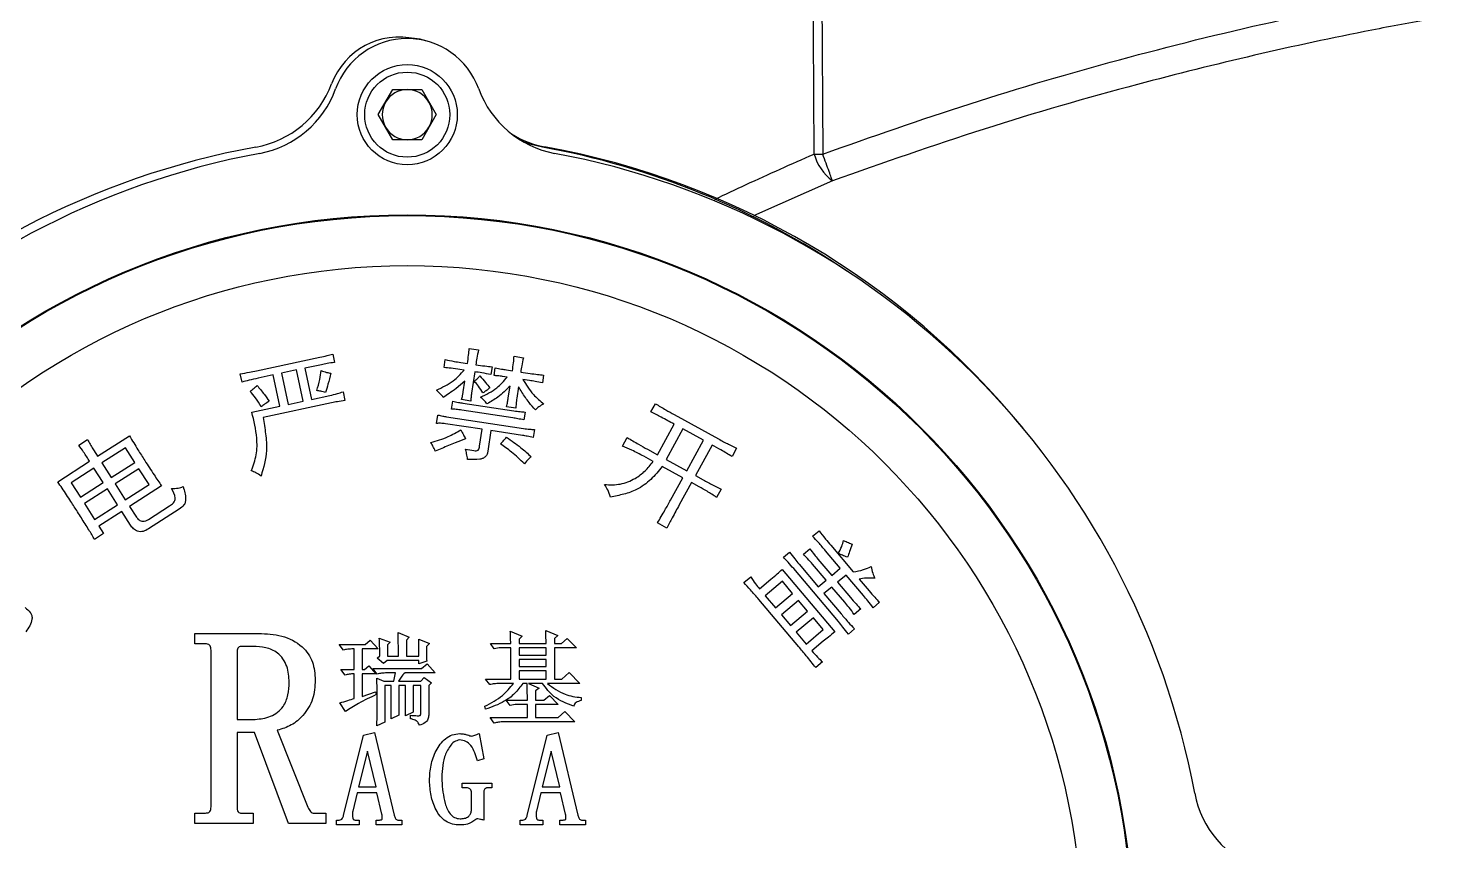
# Model space of a CAD drawing. Header units: millimetres. Extents: x 1964 to 5009, y 569 to 2723.
# Drawn here: x 4163.7 to 4303.8, y 2272.5 to 2353.7 of the extents above; entities that cross this region are included whole.
import ezdxf

# ---------------------------------------------------------------- set-up
doc = ezdxf.new("R2010")
doc.units = ezdxf.units.MM

msp = doc.modelspace()

# ---------------------------------------------------------------- linework, layer by layer
at = {"color": 7, "linetype": 'Continuous', "lineweight": 25}
for p, q in [((4242.678, 2419.777), (4243.055, 2341.123)), ((4201.123, 2352.802), (4200.753, 2352.802)), ((4198.683, 2345.057), (4200.127, 2347.557)), ((4200.127, 2347.557), (4203.013, 2347.557)), ((4203.013, 2347.557), (4204.457, 2345.057)), ((4200.127, 2342.557), (4198.683, 2345.057)), ((4204.457, 2345.057), (4203.013, 2342.557)), ((4203.013, 2342.557), (4200.127, 2342.557)), ((4215.435, 2341.811), (4215.065, 2341.811)), ((4242.197, 2341.123), (4243.055, 2341.123)), ((4244.038, 2338.461), (4236.15, 2334.965)), ((4207.761, 2321.691), (4208.688, 2321.55)), ((4186.513, 2319.47), (4192.85, 2320.818)), ((4193.007, 2320.083), (4191.354, 2319.731)), ((4194.127, 2321.135), (4194.302, 2320.308)), ((4205.245, 2319.795), (4205.365, 2320.584)), ((4206.933, 2320.298), (4207.583, 2320.201)), ((4212.244, 2320.918), (4213.171, 2320.778)), ((4185.072, 2318.347), (4184.897, 2319.173)), ((4188.185, 2319.057), (4186.671, 2318.735)), ((4188.849, 2315.935), (4188.185, 2319.057)), ((4190.528, 2319.555), (4189.012, 2319.232)), ((4189.012, 2319.232), (4189.675, 2316.11)), ((4191.192, 2316.432), (4190.528, 2319.555)), ((4191.354, 2319.731), (4192.018, 2316.609)), ((4207.245, 2319.54), (4206.827, 2319.603)), ((4208.31, 2319.379), (4207.988, 2317.246)), ((4210.045, 2319.875), (4209.925, 2319.086)), ((4210.244, 2318.991), (4210.364, 2319.78)), ((4211.549, 2318.842), (4211.085, 2318.911)), ((4211.469, 2319.565), (4212.071, 2319.473)), ((4212.906, 2319.346), (4213.833, 2319.208)), ((4213.774, 2318.504), (4213.124, 2318.603)), ((4215.184, 2319.05), (4215.065, 2318.262)), ((4195.165, 2317.373), (4195.35, 2316.5)), ((4207.316, 2318.44), (4206.448, 2317.716)), ((4207.155, 2317.373), (4207.316, 2318.44)), ((4211.663, 2316.785), (4211.84, 2317.945)), ((4212.682, 2317.863), (4212.512, 2316.751)), ((4186.049, 2315.341), (4188.849, 2315.935)), ((4194.011, 2316.264), (4187.168, 2314.81)), ((4189.675, 2316.11), (4191.192, 2316.432)), ((4192.018, 2316.609), (4193.855, 2316.999)), ((4205.992, 2315.652), (4206.112, 2316.441)), ((4207.917, 2316.453), (4206.99, 2316.593)), ((4207.125, 2316.24), (4212.223, 2315.468)), ((4212.405, 2315.725), (4211.478, 2315.865)), ((4225.901, 2315.362), (4226.354, 2316.185)), ((4204.497, 2314.219), (4204.623, 2315.054)), ((4205.497, 2314.874), (4213.192, 2313.71)), ((4212.117, 2314.774), (4207.02, 2315.545)), ((4213.342, 2315.347), (4213.223, 2314.559)), ((4228.225, 2315.102), (4232.669, 2312.659)), ((4170.643, 2310.932), (4173.837, 2312.973)), ((4209.054, 2313.625), (4205.391, 2314.179)), ((4208.801, 2311.956), (4209.054, 2313.625)), ((4209.934, 2313.493), (4209.626, 2311.454)), ((4213.086, 2313.015), (4209.934, 2313.493)), ((4214.264, 2313.595), (4214.145, 2312.807)), ((4226.555, 2311.091), (4228.228, 2314.137)), ((4229.093, 2313.662), (4227.419, 2310.616)), ((4231.15, 2312.531), (4229.093, 2313.662)), ((4168.76, 2312.058), (4169.626, 2312.611)), ((4173.438, 2311.774), (4171.073, 2310.261)), ((4174.37, 2310.315), (4173.438, 2311.774)), ((4223.058, 2311.942), (4223.533, 2312.806)), ((4225.567, 2311.633), (4226.555, 2311.091)), ((4229.476, 2309.485), (4231.15, 2312.531)), ((4232.014, 2312.056), (4230.341, 2309.01)), ((4234.461, 2311.729), (4234.009, 2310.905)), ((4166.663, 2308.387), (4169.855, 2310.428)), ((4171.073, 2310.261), (4172.005, 2308.802)), ((4172.005, 2308.802), (4174.37, 2310.315)), ((4226.128, 2310.413), (4225.182, 2310.933)), ((4227.419, 2310.616), (4229.476, 2309.485)), ((4170.285, 2309.757), (4167.999, 2308.295)), ((4171.217, 2308.298), (4170.285, 2309.757)), ((4174.774, 2309.684), (4172.409, 2308.172)), ((4175.783, 2308.108), (4174.774, 2309.684)), ((4229.091, 2308.785), (4227.035, 2309.916)), ((4227.87, 2306.563), (4229.091, 2308.785)), ((4230.341, 2309.01), (4231.122, 2308.58)), ((4167.999, 2308.295), (4168.931, 2306.836)), ((4168.931, 2306.836), (4171.217, 2308.298)), ((4171.621, 2307.667), (4169.335, 2306.205)), ((4172.629, 2306.091), (4171.621, 2307.667)), ((4172.409, 2308.172), (4173.417, 2306.595)), ((4173.417, 2306.595), (4175.783, 2308.108)), ((4177.04, 2307.966), (4173.847, 2305.924)), ((4229.956, 2308.31), (4228.734, 2306.088)), ((4230.737, 2307.88), (4229.956, 2308.31)), ((4232.915, 2307.648), (4232.463, 2306.825)), ((4169.335, 2306.205), (4170.343, 2304.628)), ((4170.343, 2304.628), (4172.629, 2306.091)), ((4175.731, 2304.632), (4177.818, 2305.966)), ((4173.059, 2305.42), (4170.773, 2303.958)), ((4173.941, 2304.041), (4173.059, 2305.42)), ((4173.847, 2305.924), (4174.526, 2304.86)), ((4178.799, 2305.649), (4175.724, 2303.682)), ((4171.251, 2303.209), (4170.345, 2302.63)), ((4170.773, 2303.958), (4171.251, 2303.209)), ((4227.509, 2303.761), (4226.563, 2304.281)), ((4242.051, 2302.946), (4242.69, 2303.487)), ((4243.857, 2302.037), (4246.107, 2299.373)), ((4239.137, 2300.85), (4239.74, 2301.359)), ((4241.14, 2301.142), (4241.779, 2301.683)), ((4242.585, 2300.659), (4243.966, 2299.025)), ((4244.818, 2299.746), (4243.349, 2301.486)), ((4239.001, 2299.638), (4244.285, 2293.387)), ((4244.635, 2294.414), (4240.161, 2299.708)), ((4240.694, 2300.158), (4242.616, 2297.885)), ((4243.397, 2298.545), (4242.048, 2300.143)), ((4243.966, 2299.025), (4244.818, 2299.746)), ((4245.39, 2299.07), (4244.538, 2298.349)), ((4247.131, 2297.01), (4245.39, 2299.07)), ((4235.195, 2298.309), (4235.869, 2298.88)), ((4236.758, 2297.682), (4237.894, 2298.644)), ((4239.034, 2298.448), (4237.329, 2297.006)), ((4240.055, 2297.24), (4239.034, 2298.448)), ((4242.616, 2297.885), (4243.397, 2298.545)), ((4243.969, 2297.869), (4243.188, 2297.209)), ((4245.258, 2296.343), (4243.969, 2297.869)), ((4244.538, 2298.349), (4245.827, 2296.823)), ((4246.707, 2298.663), (4247.7, 2297.49)), ((4240.663, 2291.909), (4236.669, 2296.634)), ((4237.329, 2297.006), (4238.35, 2295.799)), ((4238.35, 2295.799), (4240.055, 2297.24)), ((4240.654, 2296.53), (4238.949, 2295.088)), ((4241.556, 2295.464), (4240.654, 2296.53)), ((4243.188, 2297.209), (4244.898, 2295.185)), ((4248.724, 2296.348), (4248.084, 2295.807)), ((4238.949, 2295.088), (4239.85, 2294.023)), ((4239.85, 2294.023), (4241.556, 2295.464)), ((4242.124, 2294.79), (4240.419, 2293.349)), ((4243.117, 2293.617), (4242.124, 2294.79)), ((4246.852, 2295.679), (4246.213, 2295.139)), ((4211.861, 2293.474), (4213.062, 2292.963)), ((4215.395, 2293.515), (4216.595, 2293.046)), ((4240.419, 2293.349), (4241.412, 2292.176)), ((4241.412, 2292.176), (4243.117, 2293.617)), ((4246.223, 2293.687), (4245.62, 2293.177)), ((4180.359, 2293.241), (4186.731, 2293.241)), ((4180.359, 2292.199), (4180.359, 2293.241)), ((4181.266, 2292.199), (4180.359, 2292.199)), ((4186.158, 2291.939), (4185.003, 2291.939)), ((4194.772, 2292.123), (4197.368, 2292.123)), ((4195.2, 2291.574), (4194.772, 2292.123)), ((4197.368, 2292.123), (4197.882, 2292.56)), ((4197.882, 2292.56), (4198.673, 2291.693)), ((4198.783, 2292.758), (4199.864, 2292.367)), ((4199.864, 2292.367), (4199.586, 2292.091)), ((4199.586, 2292.091), (4199.586, 2290.972)), ((4200.648, 2293.323), (4201.77, 2292.854)), ((4201.77, 2292.854), (4201.491, 2292.548)), ((4201.491, 2292.548), (4201.491, 2290.972)), ((4202.713, 2290.972), (4202.713, 2292.678)), ((4202.713, 2292.678), (4203.794, 2292.245)), ((4203.794, 2292.245), (4203.477, 2291.932)), ((4210.258, 2291.709), (4209.875, 2292.218)), ((4209.875, 2292.218), (4211.901, 2292.218)), ((4213.062, 2292.963), (4212.745, 2292.659)), ((4212.745, 2292.659), (4212.745, 2292.218)), ((4212.745, 2292.218), (4215.434, 2292.218)), ((4216.595, 2293.046), (4216.278, 2292.737)), ((4216.278, 2292.737), (4216.278, 2292.218)), ((4216.278, 2292.218), (4216.959, 2292.218)), ((4216.959, 2292.218), (4217.548, 2292.735)), ((4217.548, 2292.735), (4218.462, 2291.788)), ((4243.117, 2292.463), (4241.98, 2291.502)), ((4181.977, 2275.9), (4181.977, 2291.581)), ((4184.58, 2291.345), (4184.58, 2284.651)), ((4196.28, 2291.693), (4196.179, 2291.693)), ((4196.28, 2289.629), (4196.28, 2291.693)), ((4198.673, 2291.693), (4197.085, 2291.693)), ((4197.085, 2291.693), (4197.085, 2289.629)), ((4198.583, 2290.761), (4198.822, 2291)), ((4199.193, 2290.224), (4198.583, 2290.761)), ((4199.581, 2290.542), (4199.193, 2290.224)), ((4202.713, 2290.542), (4199.581, 2290.542)), ((4199.586, 2290.972), (4200.688, 2290.972)), ((4201.491, 2290.972), (4202.713, 2290.972)), ((4202.713, 2290.184), (4202.713, 2290.542)), ((4210.75, 2291.788), (4210.258, 2291.709)), ((4211.901, 2291.788), (4210.75, 2291.788)), ((4211.901, 2288.671), (4211.901, 2291.788)), ((4212.745, 2291.788), (4212.745, 2291.068)), ((4215.434, 2291.788), (4212.745, 2291.788)), ((4212.745, 2291.068), (4215.434, 2291.068)), ((4212.745, 2290.638), (4212.745, 2289.917)), ((4215.434, 2290.638), (4212.745, 2290.638)), ((4215.434, 2291.068), (4215.434, 2291.788)), ((4215.434, 2289.917), (4215.434, 2290.638)), ((4218.462, 2291.788), (4216.278, 2291.788)), ((4216.278, 2291.788), (4216.278, 2288.671)), ((4195.359, 2289.081), (4194.93, 2289.629)), ((4194.93, 2289.629), (4196.28, 2289.629)), ((4196.28, 2286.744), (4196.28, 2289.199)), ((4197.085, 2289.629), (4197.289, 2289.629)), ((4198.435, 2289.199), (4197.085, 2289.199)), ((4197.085, 2289.199), (4197.085, 2286.93)), ((4197.289, 2289.629), (4197.723, 2289.988)), ((4197.723, 2289.988), (4198.435, 2289.199)), ((4198.574, 2289.177), (4198.147, 2289.725)), ((4198.147, 2289.725), (4203.006, 2289.725)), ((4200.41, 2289.295), (4199.553, 2289.295)), ((4200.228, 2288.479), (4200.41, 2289.295)), ((4204.35, 2289.295), (4201.351, 2289.295)), ((4203.517, 2290.482), (4202.713, 2290.184)), ((4203.006, 2289.725), (4203.564, 2290.202)), ((4203.564, 2290.202), (4204.35, 2289.295)), ((4212.745, 2289.917), (4215.434, 2289.917)), ((4212.745, 2289.487), (4212.745, 2288.671)), ((4215.434, 2289.487), (4212.745, 2289.487)), ((4215.434, 2288.671), (4215.434, 2289.487)), ((4216.998, 2288.671), (4217.747, 2289.345)), ((4217.747, 2289.345), (4218.819, 2288.241)), ((4243.042, 2290.389), (4242.368, 2289.819)), ((4198.583, 2287.533), (4198.544, 2288.756)), ((4198.544, 2288.756), (4199.223, 2288.479)), ((4199.223, 2288.479), (4200.228, 2288.479)), ((4199.974, 2288.049), (4199.347, 2288.049)), ((4199.347, 2288.049), (4199.347, 2284.369)), ((4199.974, 2284.714), (4199.974, 2288.049)), ((4200.697, 2288.479), (4202.921, 2288.479)), ((4201.403, 2288.049), (4200.738, 2288.049)), ((4200.738, 2288.049), (4200.738, 2285.058)), ((4201.403, 2284.991), (4201.403, 2288.049)), ((4202.912, 2288.049), (4202.167, 2288.049)), ((4202.167, 2288.049), (4202.167, 2285.382)), ((4202.912, 2285.163), (4202.912, 2288.049)), ((4202.921, 2288.479), (4203.252, 2288.835)), ((4203.252, 2288.835), (4203.994, 2288.303)), ((4203.994, 2288.303), (4203.715, 2288.047)), ((4203.715, 2288.047), (4203.715, 2285.073)), ((4209.828, 2288.121), (4209.399, 2288.671)), ((4209.399, 2288.671), (4211.901, 2288.671)), ((4212.178, 2288.241), (4210.806, 2288.241)), ((4212.745, 2288.671), (4215.434, 2288.671)), ((4213.531, 2288.241), (4213.122, 2288.241)), ((4215.073, 2288.241), (4213.683, 2288.241)), ((4213.683, 2288.241), (4214.73, 2287.784)), ((4214.73, 2287.784), (4214.372, 2287.514)), ((4218.819, 2288.241), (4215.563, 2288.241)), ((4216.278, 2288.671), (4216.998, 2288.671)), ((4197.085, 2286.93), (4198.396, 2287.406)), ((4198.396, 2287.406), (4198.474, 2287.121)), ((4198.583, 2285.043), (4198.583, 2287.533)), ((4211.846, 2286.052), (4211.464, 2286.561)), ((4211.464, 2286.561), (4213.569, 2286.561)), ((4214.372, 2287.514), (4214.372, 2286.561)), ((4214.372, 2286.561), (4215.212, 2286.561)), ((4215.212, 2286.561), (4215.762, 2287.037)), ((4215.762, 2287.037), (4216.636, 2286.131)), ((4218.939, 2286.826), (4218.939, 2286.525)), ((4195.392, 2285.428), (4194.851, 2286.297)), ((4198.544, 2284.021), (4198.583, 2285.043)), ((4200.738, 2285.058), (4199.974, 2284.714)), ((4202.167, 2285.382), (4201.403, 2284.991)), ((4201.88, 2284.721), (4201.88, 2285.058)), ((4209.389, 2285.659), (4209.32, 2285.965)), ((4212.339, 2286.131), (4211.846, 2286.052)), ((4213.569, 2286.131), (4212.339, 2286.131)), ((4213.569, 2284.835), (4213.569, 2286.131)), ((4216.636, 2286.131), (4214.372, 2286.131)), ((4214.372, 2286.131), (4214.372, 2284.835)), ((4216.642, 2284.835), (4217.31, 2285.431)), ((4217.31, 2285.431), (4218.303, 2284.405)), ((4184.58, 2284.651), (4186.369, 2284.651)), ((4188.59, 2283.558), (4191.656, 2275.875)), ((4199.347, 2284.369), (4198.544, 2284.021)), ((4210.264, 2284.287), (4209.836, 2284.835)), ((4209.836, 2284.835), (4213.569, 2284.835)), ((4218.303, 2284.405), (4211.242, 2284.405)), ((4214.372, 2284.835), (4216.642, 2284.835)), ((4186.304, 2283.35), (4184.58, 2283.35)), ((4184.58, 2283.35), (4184.58, 2275.879)), ((4189.708, 2274.241), (4186.304, 2283.35)), ((4195.213, 2275.063), (4197.216, 2283.075)), ((4197.216, 2283.075), (4198.285, 2283.35)), ((4198.285, 2283.35), (4200.256, 2275.076)), ((4208.745, 2283.227), (4209.217, 2280.713)), ((4213.555, 2275.063), (4215.558, 2283.075)), ((4215.558, 2283.075), (4216.628, 2283.35)), ((4216.628, 2283.35), (4218.598, 2275.076)), ((4197.607, 2281.462), (4196.704, 2277.925)), ((4198.47, 2277.925), (4197.607, 2281.462)), ((4215.949, 2281.462), (4215.046, 2277.925)), ((4216.813, 2277.925), (4215.949, 2281.462)), ((4209.217, 2280.713), (4208.585, 2280.515)), ((4196.704, 2277.925), (4198.47, 2277.925)), ((4207.065, 2277.802), (4207.065, 2278.295)), ((4207.065, 2278.295), (4210.034, 2278.295)), ((4210.034, 2278.295), (4210.034, 2277.802)), ((4215.046, 2277.925), (4216.813, 2277.925)), ((4196.571, 2277.309), (4196.135, 2275.481)), ((4198.545, 2277.309), (4196.571, 2277.309)), ((4199.033, 2275.169), (4198.545, 2277.309)), ((4207.495, 2277.802), (4207.065, 2277.802)), ((4207.984, 2275.55), (4207.984, 2277.301)), ((4209.217, 2277.348), (4209.217, 2274.597)), ((4210.034, 2277.802), (4209.531, 2277.802)), ((4214.913, 2277.309), (4214.478, 2275.481)), ((4216.888, 2277.309), (4214.913, 2277.309)), ((4217.375, 2275.169), (4216.888, 2277.309)), ((4180.359, 2274.241), (4180.359, 2275.282)), ((4180.359, 2275.282), (4181.266, 2275.282)), ((4185.027, 2275.282), (4186.195, 2275.282)), ((4186.195, 2275.282), (4186.195, 2274.241)), ((4192.262, 2275.282), (4193.429, 2275.282)), ((4193.429, 2275.282), (4193.429, 2274.241)), ((4186.195, 2274.241), (4180.359, 2274.241)), ((4193.429, 2274.241), (4189.708, 2274.241)), ((4194.498, 2274.104), (4194.498, 2274.597)), ((4194.498, 2274.597), (4194.773, 2274.597)), ((4196.756, 2274.104), (4194.498, 2274.104)), ((4196.357, 2274.597), (4196.756, 2274.597)), ((4196.756, 2274.597), (4196.756, 2274.104)), ((4198.468, 2274.104), (4198.468, 2274.597)), ((4198.468, 2274.597), (4198.796, 2274.597)), ((4201.032, 2274.104), (4198.468, 2274.104)), ((4200.633, 2274.597), (4201.032, 2274.597)), ((4201.032, 2274.597), (4201.032, 2274.104)), ((4212.84, 2274.104), (4212.84, 2274.597)), ((4212.84, 2274.597), (4213.116, 2274.597)), ((4215.098, 2274.104), (4212.84, 2274.104)), ((4214.699, 2274.597), (4215.098, 2274.597)), ((4215.098, 2274.597), (4215.098, 2274.104)), ((4216.811, 2274.104), (4216.811, 2274.597)), ((4216.811, 2274.597), (4217.138, 2274.597)), ((4219.375, 2274.104), (4216.811, 2274.104)), ((4218.976, 2274.597), (4219.375, 2274.597)), ((4219.375, 2274.597), (4219.375, 2274.104))]:
    msp.add_line(p, q, dxfattribs=at)
at = {"color": 7, "linetype": 'Continuous', "lineweight": 25, "flags": 128}
for points in [[(4242.197, 2341.123), (4242.168, 2347.119), (4242.051, 2371.104), (4241.812, 2419.777)], [(4203.392, 2352.435), (4202.851, 2352.592), (4201.123, 2352.802)], [(4215.065, 2341.811), (4213.815, 2342.123), (4213.075, 2342.392)]]:
    msp.add_lwpolyline(points, dxfattribs=at)
at = {"color": 7, "linetype": 'Continuous', "lineweight": 25}
for centre, radius in [((4201.57, 2345.057), 5), ((4201.57, 2345.057), 4.25), ((4201.57, 2262.557), 72.5), ((4201.57, 2262.557), 72.418), ((4201.57, 2262.557), 67.42)]:
    msp.add_circle(centre, radius, dxfattribs=at)
for centre, radius, start, end in [((4200.753, 2345.602), 7.2, 76.79291, 159.41516), ((4201.57, 2345.057), 7.6, 19.80619, 160.19381), ((4184.652, 2351.65), 10, 280.3071, 339.41472), ((4185.011, 2351.02), 10, 280.6021, 340.19381), ((4201.57, 2345.057), 2.5, 90, 150), ((4201.57, 2345.057), 2.5, 30, 90), ((4218.129, 2351.02), 10, 199.80619, 259.3979), ((4201.57, 2345.057), 2.5, 150, 210), ((4201.57, 2345.057), 2.5, 330, 30), ((4201.57, 2345.057), 2.5, 210, 270), ((4201.57, 2345.057), 2.5, 270, 330), ((4217.224, 2351.649), 9.999, 238.32212, 259.69341), ((4200.755, 2263.104), 79.998, 100.30733, 169.69513), ((4201.57, 2262.557), 80, 100.6021, 169.3979), ((4200.753, 2263.107), 79.995, 55.99561, 79.6934), ((4201.122, 2263.106), 79.996, 39.25552, 79.69324), ((4201.57, 2262.557), 80, 10.6021, 79.3979), ((4247.018, 2342.488), 5.01, 195.8129, 233.49808), ((4290.034, 2279.116), 10, 190.6021, 250.19381)]:
    msp.add_arc(centre, radius, start, end, dxfattribs=at)
for points, knots in [([(4243.055, 2341.123), (4247.949, 2342.846), (4257.737, 2346.29), (4272.725, 2350.646), (4287.901, 2354.454), (4298.166, 2356.435), (4303.299, 2357.425)], [0, 0, 0, 0, 0.24906391, 0.49812915, 0.74906425, 1, 1, 1, 1]), ([(4303.798, 2354.616), (4301.832, 2354.252), (4295.931, 2353.158), (4286.148, 2351.048), (4273.217, 2347.818), (4259.125, 2343.755), (4249.07, 2340.227), (4244.038, 2338.461)], [0, 0, 0, 0, 0.0968115, 0.2904543, 0.4843107, 0.7418988, 1, 1, 1, 1]), ([(4232.28, 2336.595), (4233.322, 2337.091), (4236.633, 2338.666), (4239.935, 2340.124), (4242.197, 2341.123)], [0, 0, 0, 0, 0.3147731, 1, 1, 1, 1]), ([(4207.583, 2320.201), (4207.623, 2320.478), (4207.696, 2320.973), (4207.741, 2321.471), (4207.761, 2321.691)], [0, 0, 0, 0, 0.5600137, 1, 1, 1, 1]), ([(4208.688, 2321.55), (4208.63, 2321.276), (4208.527, 2320.786), (4208.45, 2320.292), (4208.416, 2320.074)], [0, 0, 0, 0, 0.5599779, 1, 1, 1, 1]), ([(4192.85, 2320.818), (4193.09, 2320.871), (4193.518, 2320.967), (4193.941, 2321.083), (4194.127, 2321.135)], [0, 0, 0, 0, 0.55999831, 1, 1, 1, 1]), ([(4194.302, 2320.308), (4194.059, 2320.274), (4193.625, 2320.212), (4193.196, 2320.123), (4193.007, 2320.083)], [0, 0, 0, 0, 0.5599758, 1, 1, 1, 1]), ([(4205.365, 2320.584), (4205.657, 2320.525), (4206.177, 2320.419), (4206.702, 2320.335), (4206.933, 2320.298)], [0, 0, 0, 0, 0.5599955, 1, 1, 1, 1]), ([(4208.416, 2320.074), (4208.719, 2320.031), (4209.261, 2319.953), (4209.805, 2319.899), (4210.045, 2319.875)], [0, 0, 0, 0, 0.5599897, 1, 1, 1, 1]), ([(4212.071, 2319.473), (4212.111, 2319.742), (4212.184, 2320.221), (4212.226, 2320.705), (4212.244, 2320.918)], [0, 0, 0, 0, 0.5600298, 1, 1, 1, 1]), ([(4213.171, 2320.778), (4213.114, 2320.512), (4213.012, 2320.037), (4212.938, 2319.557), (4212.906, 2319.346)], [0, 0, 0, 0, 0.5599857, 1, 1, 1, 1]), ([(4184.897, 2319.173), (4185.199, 2319.223), (4185.74, 2319.31), (4186.277, 2319.421), (4186.513, 2319.47)], [0, 0, 0, 0, 0.5599894, 1, 1, 1, 1]), ([(4186.671, 2318.735), (4186.371, 2318.668), (4185.835, 2318.549), (4185.305, 2318.409), (4185.072, 2318.347)], [0, 0, 0, 0, 0.559993, 1, 1, 1, 1]), ([(4192.548, 2317.489), (4192.649, 2317.861), (4192.83, 2318.525), (4192.937, 2319.204), (4192.985, 2319.503)], [0, 0, 0, 0, 0.5600242, 1, 1, 1, 1]), ([(4192.985, 2319.503), (4193.161, 2319.433), (4193.475, 2319.308), (4193.809, 2319.253), (4193.955, 2319.229)], [0, 0, 0, 0, 0.5600845, 1, 1, 1, 1]), ([(4193.955, 2319.229), (4193.855, 2318.866), (4193.675, 2318.219), (4193.491, 2317.573), (4193.409, 2317.288)], [0, 0, 0, 0, 0.5599853, 1, 1, 1, 1]), ([(4204.478, 2317.541), (4205.069, 2317.813), (4206.127, 2318.299), (4206.903, 2319.161), (4207.245, 2319.54)], [0, 0, 0, 0, 0.5595214, 1, 1, 1, 1]), ([(4206.827, 2319.603), (4206.533, 2319.645), (4206.007, 2319.719), (4205.478, 2319.772), (4205.245, 2319.795)], [0, 0, 0, 0, 0.55999975, 1, 1, 1, 1]), ([(4208.264, 2318.438), (4208.379, 2318.526), (4208.584, 2318.682), (4208.747, 2318.882), (4208.818, 2318.97)], [0, 0, 0, 0, 0.56016888, 1, 1, 1, 1]), ([(4209.925, 2319.086), (4209.625, 2319.147), (4209.089, 2319.256), (4208.548, 2319.342), (4208.31, 2319.379)], [0, 0, 0, 0, 0.5599864, 1, 1, 1, 1]), ([(4208.818, 2318.97), (4209.009, 2318.75), (4209.35, 2318.356), (4209.679, 2317.953), (4209.823, 2317.775)], [0, 0, 0, 0, 0.5599942, 1, 1, 1, 1]), ([(4208.874, 2316.829), (4209.453, 2317.103), (4210.486, 2317.592), (4211.224, 2318.46), (4211.549, 2318.842)], [0, 0, 0, 0, 0.5600574, 1, 1, 1, 1]), ([(4211.085, 2318.911), (4210.928, 2318.932), (4210.649, 2318.969), (4210.368, 2318.984), (4210.244, 2318.991)], [0, 0, 0, 0, 0.55997173, 1, 1, 1, 1]), ([(4210.364, 2319.78), (4210.569, 2319.733), (4210.935, 2319.649), (4211.306, 2319.591), (4211.469, 2319.565)], [0, 0, 0, 0, 0.5599797, 1, 1, 1, 1]), ([(4213.124, 2318.603), (4213.442, 2318.081), (4214.009, 2317.149), (4214.849, 2316.457), (4215.219, 2316.153)], [0, 0, 0, 0, 0.56007499, 1, 1, 1, 1]), ([(4213.833, 2319.208), (4214.084, 2319.172), (4214.534, 2319.109), (4214.985, 2319.068), (4215.184, 2319.05)], [0, 0, 0, 0, 0.55998218, 1, 1, 1, 1]), ([(4185.895, 2317.418), (4186.021, 2317.529), (4186.248, 2317.726), (4186.483, 2317.914), (4186.586, 2317.997)], [0, 0, 0, 0, 0.55996805, 1, 1, 1, 1]), ([(4186.99, 2315.874), (4186.807, 2316.178), (4186.481, 2316.721), (4186.074, 2317.205), (4185.895, 2317.418)], [0, 0, 0, 0, 0.5598947, 1, 1, 1, 1]), ([(4186.586, 2317.997), (4186.821, 2317.712), (4187.24, 2317.204), (4187.617, 2316.664), (4187.783, 2316.427)], [0, 0, 0, 0, 0.5600485, 1, 1, 1, 1]), ([(4193.409, 2317.288), (4193.252, 2317.338), (4192.97, 2317.427), (4192.677, 2317.47), (4192.548, 2317.489)], [0, 0, 0, 0, 0.5597872, 1, 1, 1, 1]), ([(4193.855, 2316.999), (4194.1, 2317.065), (4194.539, 2317.183), (4194.973, 2317.315), (4195.165, 2317.373)], [0, 0, 0, 0, 0.560014, 1, 1, 1, 1]), ([(4205.174, 2316.82), (4205.049, 2316.959), (4204.825, 2317.207), (4204.584, 2317.439), (4204.478, 2317.541)], [0, 0, 0, 0, 0.5599825, 1, 1, 1, 1]), ([(4206.448, 2317.716), (4206.217, 2317.539), (4205.804, 2317.224), (4205.367, 2316.943), (4205.174, 2316.82)], [0, 0, 0, 0, 0.5599289, 1, 1, 1, 1]), ([(4206.99, 2316.593), (4207.029, 2316.737), (4207.098, 2316.994), (4207.137, 2317.257), (4207.155, 2317.373)], [0, 0, 0, 0, 0.5598085, 1, 1, 1, 1]), ([(4207.988, 2317.246), (4207.969, 2317.099), (4207.935, 2316.835), (4207.923, 2316.57), (4207.917, 2316.453)], [0, 0, 0, 0, 0.5599464, 1, 1, 1, 1]), ([(4209.128, 2317.264), (4208.982, 2317.494), (4208.72, 2317.905), (4208.403, 2318.275), (4208.264, 2318.438)], [0, 0, 0, 0, 0.5599989, 1, 1, 1, 1]), ([(4209.823, 2317.775), (4209.698, 2317.673), (4209.475, 2317.491), (4209.234, 2317.333), (4209.128, 2317.264)], [0, 0, 0, 0, 0.55991482, 1, 1, 1, 1]), ([(4211.84, 2317.945), (4211.45, 2317.558), (4210.752, 2316.867), (4209.904, 2316.376), (4209.53, 2316.16)], [0, 0, 0, 0, 0.55964764, 1, 1, 1, 1]), ([(4214.373, 2315.571), (4214.157, 2315.812), (4213.801, 2316.208), (4213.367, 2316.811), (4213.018, 2317.332), (4212.794, 2317.686), (4212.682, 2317.863)], [0, 0, 0, 0, 0.33995851, 0.55995991, 0.77998867, 1, 1, 1, 1]), ([(4215.065, 2318.262), (4214.825, 2318.313), (4214.397, 2318.405), (4213.964, 2318.474), (4213.774, 2318.504)], [0, 0, 0, 0, 0.5599806, 1, 1, 1, 1]), ([(4187.783, 2316.427), (4187.629, 2316.333), (4187.353, 2316.165), (4187.101, 2315.963), (4186.99, 2315.874)], [0, 0, 0, 0, 0.5602117, 1, 1, 1, 1]), ([(4195.35, 2316.5), (4195.099, 2316.464), (4194.65, 2316.4), (4194.206, 2316.306), (4194.011, 2316.264)], [0, 0, 0, 0, 0.5599089, 1, 1, 1, 1]), ([(4206.112, 2316.441), (4206.3, 2316.397), (4206.636, 2316.32), (4206.976, 2316.264), (4207.125, 2316.24)], [0, 0, 0, 0, 0.560003, 1, 1, 1, 1]), ([(4209.53, 2316.16), (4209.426, 2316.303), (4209.24, 2316.559), (4208.986, 2316.746), (4208.874, 2316.829)], [0, 0, 0, 0, 0.55966, 1, 1, 1, 1]), ([(4211.478, 2315.865), (4211.518, 2316.036), (4211.59, 2316.341), (4211.641, 2316.65), (4211.663, 2316.785)], [0, 0, 0, 0, 0.5600181, 1, 1, 1, 1]), ([(4212.512, 2316.751), (4212.488, 2316.56), (4212.446, 2316.218), (4212.417, 2315.876), (4212.405, 2315.725)], [0, 0, 0, 0, 0.559987, 1, 1, 1, 1]), ([(4215.219, 2316.153), (4215.044, 2316.068), (4214.731, 2315.918), (4214.483, 2315.677), (4214.373, 2315.571)], [0, 0, 0, 0, 0.5605166, 1, 1, 1, 1]), ([(4226.354, 2316.185), (4226.7, 2315.978), (4227.319, 2315.609), (4227.948, 2315.257), (4228.225, 2315.102)], [0, 0, 0, 0, 0.5600034, 1, 1, 1, 1]), ([(4185.999, 2309.474), (4186.193, 2310.001), (4186.582, 2311.056), (4186.592, 2313.086), (4186.255, 2314.485), (4186.049, 2315.341)], [0, 0, 0, 0, 0.2799991, 0.559617, 1, 1, 1, 1]), ([(4187.168, 2314.81), (4187.262, 2314.265), (4187.45, 2313.174), (4187.612, 2311.184), (4187.214, 2309.803), (4186.971, 2308.961)], [0, 0, 0, 0, 0.2805563, 0.5609044, 1, 1, 1, 1]), ([(4204.623, 2315.054), (4204.785, 2315.015), (4205.074, 2314.944), (4205.367, 2314.895), (4205.497, 2314.874)], [0, 0, 0, 0, 0.55997056, 1, 1, 1, 1]), ([(4207.02, 2315.545), (4206.828, 2315.568), (4206.486, 2315.611), (4206.143, 2315.64), (4205.992, 2315.652)], [0, 0, 0, 0, 0.5599735, 1, 1, 1, 1]), ([(4213.223, 2314.559), (4213.017, 2314.603), (4212.65, 2314.681), (4212.28, 2314.745), (4212.117, 2314.774)], [0, 0, 0, 0, 0.56001473, 1, 1, 1, 1]), ([(4212.223, 2315.468), (4212.431, 2315.441), (4212.804, 2315.392), (4213.178, 2315.361), (4213.342, 2315.347)], [0, 0, 0, 0, 0.5599806, 1, 1, 1, 1]), ([(4228.228, 2314.137), (4227.797, 2314.371), (4227.027, 2314.79), (4226.245, 2315.187), (4225.901, 2315.362)], [0, 0, 0, 0, 0.5599997, 1, 1, 1, 1]), ([(4173.837, 2312.973), (4174.114, 2312.508), (4174.61, 2311.677), (4175.132, 2310.862), (4175.361, 2310.504)], [0, 0, 0, 0, 0.5599781, 1, 1, 1, 1]), ([(4203.925, 2312.315), (4204.511, 2312.481), (4205.559, 2312.779), (4206.499, 2313.328), (4206.912, 2313.569)], [0, 0, 0, 0, 0.5597075, 1, 1, 1, 1]), ([(4205.391, 2314.179), (4205.224, 2314.199), (4204.927, 2314.233), (4204.628, 2314.223), (4204.497, 2314.219)], [0, 0, 0, 0, 0.5598979, 1, 1, 1, 1]), ([(4206.912, 2313.569), (4206.999, 2313.403), (4207.154, 2313.107), (4207.322, 2312.818), (4207.396, 2312.691)], [0, 0, 0, 0, 0.5599884, 1, 1, 1, 1]), ([(4214.145, 2312.807), (4213.948, 2312.852), (4213.597, 2312.932), (4213.242, 2312.99), (4213.086, 2313.015)], [0, 0, 0, 0, 0.5599773, 1, 1, 1, 1]), ([(4213.192, 2313.71), (4213.391, 2313.683), (4213.748, 2313.636), (4214.106, 2313.608), (4214.264, 2313.595)], [0, 0, 0, 0, 0.5599763, 1, 1, 1, 1]), ([(4169.855, 2310.428), (4169.657, 2310.736), (4169.304, 2311.288), (4168.926, 2311.823), (4168.76, 2312.058)], [0, 0, 0, 0, 0.5600165, 1, 1, 1, 1]), ([(4169.626, 2312.611), (4169.809, 2312.293), (4170.135, 2311.726), (4170.488, 2311.175), (4170.643, 2310.932)], [0, 0, 0, 0, 0.5599632, 1, 1, 1, 1]), ([(4204.362, 2311.443), (4204.293, 2311.613), (4204.17, 2311.915), (4204, 2312.193), (4203.925, 2312.315)], [0, 0, 0, 0, 0.5599499, 1, 1, 1, 1]), ([(4207.396, 2312.691), (4207.048, 2312.558), (4206.476, 2312.339), (4205.694, 2312), (4205.027, 2311.722), (4204.583, 2311.536), (4204.362, 2311.443)], [0, 0, 0, 0, 0.3399813, 0.5599883, 0.7799939, 1, 1, 1, 1]), ([(4207.38, 2311.65), (4207.665, 2311.599), (4208.021, 2311.537), (4208.444, 2311.475), (4208.674, 2311.531), (4208.762, 2311.747), (4208.788, 2311.886), (4208.801, 2311.956)], [0, 0, 0, 0, 0.5019435, 0.6274199, 0.7496847, 0.8745003, 1, 1, 1, 1]), ([(4207.604, 2310.62), (4207.576, 2310.816), (4207.526, 2311.164), (4207.425, 2311.501), (4207.38, 2311.65)], [0, 0, 0, 0, 0.5599733, 1, 1, 1, 1]), ([(4210.871, 2312.164), (4210.993, 2312.283), (4211.211, 2312.495), (4211.407, 2312.727), (4211.494, 2312.83)], [0, 0, 0, 0, 0.5600418, 1, 1, 1, 1]), ([(4213.275, 2310.189), (4212.851, 2310.588), (4212.094, 2311.301), (4211.245, 2311.9), (4210.871, 2312.164)], [0, 0, 0, 0, 0.55974457, 1, 1, 1, 1]), ([(4211.494, 2312.83), (4211.973, 2312.494), (4212.828, 2311.894), (4213.608, 2311.198), (4213.951, 2310.892)], [0, 0, 0, 0, 0.5600623, 1, 1, 1, 1]), ([(4225.182, 2310.933), (4224.794, 2311.14), (4224.102, 2311.509), (4223.377, 2311.809), (4223.058, 2311.942)], [0, 0, 0, 0, 0.5599898, 1, 1, 1, 1]), ([(4223.533, 2312.806), (4223.91, 2312.582), (4224.583, 2312.182), (4225.266, 2311.801), (4225.567, 2311.633)], [0, 0, 0, 0, 0.559995, 1, 1, 1, 1]), ([(4234.009, 2310.905), (4233.64, 2311.126), (4232.981, 2311.52), (4232.31, 2311.892), (4232.014, 2312.056)], [0, 0, 0, 0, 0.5599937, 1, 1, 1, 1]), ([(4232.669, 2312.659), (4233.001, 2312.48), (4233.593, 2312.16), (4234.196, 2311.86), (4234.461, 2311.729)], [0, 0, 0, 0, 0.5599966, 1, 1, 1, 1]), ([(4175.361, 2310.504), (4175.668, 2310.025), (4176.215, 2309.171), (4176.788, 2308.334), (4177.04, 2307.966)], [0, 0, 0, 0, 0.5600113, 1, 1, 1, 1]), ([(4209.626, 2311.454), (4209.605, 2311.353), (4209.562, 2311.152), (4209.402, 2310.88), (4209.139, 2310.702), (4208.53, 2310.58), (4208.015, 2310.602), (4207.604, 2310.62)], [0, 0, 0, 0, 0.1251077, 0.2499091, 0.3745277, 0.4995946, 1, 1, 1, 1]), ([(4213.951, 2310.892), (4213.812, 2310.773), (4213.565, 2310.559), (4213.363, 2310.302), (4213.275, 2310.189)], [0, 0, 0, 0, 0.5600583, 1, 1, 1, 1]), ([(4221.268, 2308.104), (4221.8, 2308.085), (4222.863, 2308.048), (4224.254, 2308.626), (4225.362, 2309.426), (4225.873, 2310.085), (4226.128, 2310.413)], [0, 0, 0, 0, 0.2797566, 0.5595632, 0.7799118, 1, 1, 1, 1]), ([(4186.971, 2308.961), (4186.802, 2309.082), (4186.501, 2309.297), (4186.152, 2309.42), (4185.999, 2309.474)], [0, 0, 0, 0, 0.5607282, 1, 1, 1, 1]), ([(4227.035, 2309.916), (4226.67, 2309.467), (4225.941, 2308.571), (4224.622, 2307.602), (4223.209, 2307.114), (4222.317, 2306.946), (4221.871, 2306.861)], [0, 0, 0, 0, 0.2802138, 0.559818, 0.7797198, 1, 1, 1, 1]), ([(4168.644, 2305.375), (4168.424, 2305.719), (4168.061, 2306.286), (4167.549, 2307.071), (4167.115, 2307.735), (4166.814, 2308.169), (4166.663, 2308.387)], [0, 0, 0, 0, 0.3400038, 0.5600061, 0.7800077, 1, 1, 1, 1]), ([(4177.818, 2305.966), (4177.958, 2306.064), (4178.168, 2306.21), (4178.387, 2306.488), (4178.407, 2307.02), (4178.2, 2307.404), (4178.035, 2307.713)], [0, 0, 0, 0, 0.2503782, 0.3753838, 0.499124, 1, 1, 1, 1]), ([(4178.035, 2307.713), (4178.257, 2307.718), (4178.652, 2307.727), (4179.029, 2307.848), (4179.194, 2307.901)], [0, 0, 0, 0, 0.5598302, 1, 1, 1, 1]), ([(4179.194, 2307.901), (4179.31, 2307.494), (4179.454, 2306.984), (4179.432, 2306.343), (4179.232, 2305.959), (4178.972, 2305.773), (4178.799, 2305.649)], [0, 0, 0, 0, 0.500786, 0.6257863, 0.7505244, 1, 1, 1, 1]), ([(4221.871, 2306.861), (4221.788, 2307.108), (4221.641, 2307.549), (4221.382, 2307.934), (4221.268, 2308.104)], [0, 0, 0, 0, 0.5595472, 1, 1, 1, 1]), ([(4232.463, 2306.825), (4232.147, 2307.032), (4231.583, 2307.402), (4230.996, 2307.734), (4230.737, 2307.88)], [0, 0, 0, 0, 0.5599952, 1, 1, 1, 1]), ([(4231.122, 2308.58), (4231.454, 2308.401), (4232.047, 2308.081), (4232.65, 2307.78), (4232.915, 2307.648)], [0, 0, 0, 0, 0.5599959, 1, 1, 1, 1]), ([(4226.563, 2304.281), (4226.812, 2304.705), (4227.255, 2305.461), (4227.682, 2306.226), (4227.87, 2306.563)], [0, 0, 0, 0, 0.5599996, 1, 1, 1, 1]), ([(4228.734, 2306.088), (4228.501, 2305.657), (4228.084, 2304.886), (4227.685, 2304.105), (4227.509, 2303.761)], [0, 0, 0, 0, 0.55999742, 1, 1, 1, 1]), ([(4170.345, 2302.63), (4170.16, 2302.946), (4169.855, 2303.466), (4169.407, 2304.176), (4169.026, 2304.776), (4168.771, 2305.175), (4168.644, 2305.375)], [0, 0, 0, 0, 0.3399548, 0.559969, 0.7799847, 1, 1, 1, 1]), ([(4174.526, 2304.86), (4174.604, 2304.753), (4174.759, 2304.54), (4175.126, 2304.408), (4175.463, 2304.476), (4175.641, 2304.58), (4175.731, 2304.632)], [0, 0, 0, 0, 0.2804331, 0.5584638, 0.778886, 1, 1, 1, 1]), ([(4175.724, 2303.682), (4175.556, 2303.579), (4175.222, 2303.375), (4174.644, 2303.39), (4174.219, 2303.675), (4174.033, 2303.919), (4173.941, 2304.041)], [0, 0, 0, 0, 0.2807581, 0.5585557, 0.7788183, 1, 1, 1, 1]), ([(4242.69, 2303.487), (4242.903, 2303.212), (4243.282, 2302.721), (4243.681, 2302.246), (4243.857, 2302.037)], [0, 0, 0, 0, 0.5599979, 1, 1, 1, 1]), ([(4243.349, 2301.486), (4243.112, 2301.763), (4242.69, 2302.26), (4242.246, 2302.736), (4242.051, 2302.946)], [0, 0, 0, 0, 0.5600062, 1, 1, 1, 1]), ([(4244.612, 2301.214), (4244.736, 2301.448), (4244.957, 2301.868), (4245.092, 2302.322), (4245.151, 2302.522)], [0, 0, 0, 0, 0.5599288, 1, 1, 1, 1]), ([(4245.151, 2302.522), (4245.309, 2302.447), (4245.591, 2302.314), (4245.882, 2302.202), (4246.01, 2302.153)], [0, 0, 0, 0, 0.5600131, 1, 1, 1, 1]), ([(4246.01, 2302.153), (4245.924, 2301.907), (4245.769, 2301.468), (4245.608, 2301.031), (4245.537, 2300.839)], [0, 0, 0, 0, 0.56000068, 1, 1, 1, 1]), ([(4240.161, 2299.708), (4239.974, 2299.925), (4239.641, 2300.313), (4239.291, 2300.686), (4239.137, 2300.85)], [0, 0, 0, 0, 0.5599882, 1, 1, 1, 1]), ([(4239.74, 2301.359), (4239.913, 2301.131), (4240.222, 2300.723), (4240.55, 2300.331), (4240.694, 2300.158)], [0, 0, 0, 0, 0.5599861, 1, 1, 1, 1]), ([(4242.048, 2300.143), (4241.882, 2300.333), (4241.586, 2300.672), (4241.276, 2300.999), (4241.14, 2301.142)], [0, 0, 0, 0, 0.5599925, 1, 1, 1, 1]), ([(4241.779, 2301.683), (4241.926, 2301.489), (4242.188, 2301.142), (4242.463, 2300.807), (4242.585, 2300.659)], [0, 0, 0, 0, 0.5600043, 1, 1, 1, 1]), ([(4245.537, 2300.839), (4245.366, 2300.913), (4245.06, 2301.044), (4244.749, 2301.162), (4244.612, 2301.214)], [0, 0, 0, 0, 0.5599904, 1, 1, 1, 1]), ([(4237.894, 2298.644), (4238.105, 2298.825), (4238.482, 2299.148), (4238.843, 2299.489), (4239.001, 2299.638)], [0, 0, 0, 0, 0.559995, 1, 1, 1, 1]), ([(4246.107, 2299.373), (4246.453, 2299.439), (4247.071, 2299.555), (4247.647, 2299.806), (4247.901, 2299.916)], [0, 0, 0, 0, 0.5595792, 1, 1, 1, 1]), ([(4247.901, 2299.916), (4247.945, 2299.692), (4248.023, 2299.294), (4248.192, 2298.924), (4248.266, 2298.762)], [0, 0, 0, 0, 0.5596888, 1, 1, 1, 1]), ([(4236.669, 2296.634), (4236.4, 2296.952), (4235.918, 2297.519), (4235.416, 2298.068), (4235.195, 2298.309)], [0, 0, 0, 0, 0.5599985, 1, 1, 1, 1]), ([(4235.869, 2298.88), (4236.025, 2298.649), (4236.303, 2298.236), (4236.619, 2297.851), (4236.758, 2297.682)], [0, 0, 0, 0, 0.5599432, 1, 1, 1, 1]), ([(4248.266, 2298.762), (4247.974, 2298.771), (4247.45, 2298.788), (4246.934, 2298.701), (4246.707, 2298.663)], [0, 0, 0, 0, 0.5589371, 1, 1, 1, 1]), ([(4246.213, 2295.139), (4246.039, 2295.367), (4245.729, 2295.775), (4245.402, 2296.169), (4245.258, 2296.343)], [0, 0, 0, 0, 0.5599956, 1, 1, 1, 1]), ([(4245.827, 2296.823), (4246.014, 2296.606), (4246.35, 2296.219), (4246.699, 2295.844), (4246.852, 2295.679)], [0, 0, 0, 0, 0.5599967, 1, 1, 1, 1]), ([(4248.084, 2295.807), (4247.912, 2296.036), (4247.603, 2296.444), (4247.276, 2296.837), (4247.131, 2297.01)], [0, 0, 0, 0, 0.55998737, 1, 1, 1, 1]), ([(4247.7, 2297.49), (4247.886, 2297.273), (4248.219, 2296.885), (4248.57, 2296.512), (4248.724, 2296.348)], [0, 0, 0, 0, 0.5599848, 1, 1, 1, 1]), ([(4163.415, 2295.813), (4163.594, 2295.663), (4163.864, 2295.437), (4164.113, 2295.024), (4164.094, 2294.299), (4163.759, 2293.8), (4163.491, 2293.401)], [0, 0, 0, 0, 0.2504432, 0.3755386, 0.4997875, 1, 1, 1, 1]), ([(4244.898, 2295.185), (4245.141, 2294.902), (4245.576, 2294.396), (4246.026, 2293.903), (4246.223, 2293.687)], [0, 0, 0, 0, 0.5599969, 1, 1, 1, 1]), ([(4211.901, 2292.218), (4211.898, 2292.453), (4211.892, 2292.872), (4211.87, 2293.29), (4211.861, 2293.474)], [0, 0, 0, 0, 0.5599956, 1, 1, 1, 1]), ([(4215.434, 2292.218), (4215.432, 2292.461), (4215.428, 2292.893), (4215.405, 2293.325), (4215.395, 2293.515)], [0, 0, 0, 0, 0.55998869, 1, 1, 1, 1]), ([(4244.285, 2293.387), (4244.063, 2293.219), (4243.668, 2292.918), (4243.285, 2292.602), (4243.117, 2292.463)], [0, 0, 0, 0, 0.5599989, 1, 1, 1, 1]), ([(4245.62, 2293.177), (4245.439, 2293.41), (4245.115, 2293.826), (4244.781, 2294.235), (4244.635, 2294.414)], [0, 0, 0, 0, 0.5600092, 1, 1, 1, 1]), ([(4181.977, 2291.581), (4181.975, 2291.649), (4181.97, 2291.787), (4181.906, 2291.989), (4181.676, 2292.204), (4181.435, 2292.201), (4181.266, 2292.199)], [0, 0, 0, 0, 0.1859236, 0.3761413, 0.5613875, 1, 1, 1, 1]), ([(4185.003, 2291.939), (4184.933, 2291.931), (4184.827, 2291.919), (4184.709, 2291.84), (4184.578, 2291.673), (4184.579, 2291.491), (4184.58, 2291.345)], [0, 0, 0, 0, 0.2501997, 0.3760768, 0.5013562, 1, 1, 1, 1]), ([(4189.786, 2288.348), (4189.751, 2288.896), (4189.681, 2289.988), (4188.777, 2291.327), (4187.444, 2291.883), (4186.587, 2291.92), (4186.158, 2291.939)], [0, 0, 0, 0, 0.2805488, 0.55879878, 0.77890095, 1, 1, 1, 1]), ([(4186.731, 2293.241), (4187.51, 2293.202), (4189.062, 2293.126), (4191.075, 2292.136), (4192.254, 2290.421), (4192.343, 2289.195), (4192.388, 2288.58)], [0, 0, 0, 0, 0.2810392, 0.5602761, 0.7796325, 1, 1, 1, 1]), ([(4198.822, 2291), (4198.821, 2291.329), (4198.82, 2291.915), (4198.794, 2292.5), (4198.783, 2292.758)], [0, 0, 0, 0, 0.55999982, 1, 1, 1, 1]), ([(4200.688, 2290.972), (4200.688, 2291.411), (4200.686, 2292.195), (4200.66, 2292.978), (4200.648, 2293.323)], [0, 0, 0, 0, 0.5600057, 1, 1, 1, 1]), ([(4196.179, 2291.693), (4195.994, 2291.686), (4195.664, 2291.673), (4195.342, 2291.604), (4195.2, 2291.574)], [0, 0, 0, 0, 0.5599398, 1, 1, 1, 1]), ([(4203.477, 2291.932), (4203.477, 2291.661), (4203.477, 2291.178), (4203.505, 2290.694), (4203.517, 2290.482)], [0, 0, 0, 0, 0.5600287, 1, 1, 1, 1]), ([(4242.368, 2289.819), (4242.055, 2290.214), (4241.497, 2290.918), (4240.918, 2291.606), (4240.663, 2291.909)], [0, 0, 0, 0, 0.5599889, 1, 1, 1, 1]), ([(4241.98, 2291.502), (4242.168, 2291.284), (4242.503, 2290.895), (4242.877, 2290.544), (4243.042, 2290.389)], [0, 0, 0, 0, 0.56003177, 1, 1, 1, 1]), ([(4196.28, 2289.199), (4196.107, 2289.191), (4195.796, 2289.175), (4195.493, 2289.11), (4195.359, 2289.081)], [0, 0, 0, 0, 0.559951, 1, 1, 1, 1]), ([(4199.553, 2289.295), (4199.368, 2289.288), (4199.039, 2289.276), (4198.716, 2289.207), (4198.574, 2289.177)], [0, 0, 0, 0, 0.5599418, 1, 1, 1, 1]), ([(4201.351, 2289.295), (4201.209, 2289.158), (4200.957, 2288.913), (4200.777, 2288.612), (4200.697, 2288.479)], [0, 0, 0, 0, 0.559329, 1, 1, 1, 1]), ([(4186.369, 2284.651), (4186.904, 2284.705), (4187.972, 2284.812), (4189.214, 2285.785), (4189.727, 2287.091), (4189.766, 2287.928), (4189.786, 2288.348)], [0, 0, 0, 0, 0.279886, 0.5587107, 0.7788981, 1, 1, 1, 1]), ([(4192.388, 2288.58), (4192.348, 2287.935), (4192.267, 2286.649), (4191.292, 2285.1), (4190.042, 2283.994), (4189.073, 2283.703), (4188.59, 2283.558)], [0, 0, 0, 0, 0.2803628, 0.5596047, 0.780272, 1, 1, 1, 1]), ([(4209.32, 2285.965), (4209.938, 2286.286), (4211.042, 2286.861), (4211.831, 2287.819), (4212.178, 2288.241)], [0, 0, 0, 0, 0.55992357, 1, 1, 1, 1]), ([(4213.122, 2288.241), (4212.862, 2287.893), (4212.343, 2287.198), (4211.078, 2286.271), (4210.029, 2285.891), (4209.389, 2285.659)], [0, 0, 0, 0, 0.279968, 0.5602289, 1, 1, 1, 1]), ([(4210.806, 2288.241), (4210.621, 2288.234), (4210.292, 2288.221), (4209.969, 2288.151), (4209.828, 2288.121)], [0, 0, 0, 0, 0.5599035, 1, 1, 1, 1]), ([(4213.569, 2286.561), (4213.567, 2286.875), (4213.563, 2287.435), (4213.541, 2287.994), (4213.531, 2288.241)], [0, 0, 0, 0, 0.5599983, 1, 1, 1, 1]), ([(4218.189, 2285.977), (4217.483, 2286.238), (4216.223, 2286.703), (4215.424, 2287.772), (4215.073, 2288.241)], [0, 0, 0, 0, 0.561095, 1, 1, 1, 1]), ([(4215.563, 2288.241), (4216.128, 2287.819), (4217.142, 2287.065), (4218.388, 2286.899), (4218.939, 2286.826)], [0, 0, 0, 0, 0.5581866, 1, 1, 1, 1]), ([(4194.851, 2286.297), (4195.119, 2286.377), (4195.597, 2286.519), (4196.072, 2286.675), (4196.28, 2286.744)], [0, 0, 0, 0, 0.5599998, 1, 1, 1, 1]), ([(4198.474, 2287.121), (4197.877, 2286.843), (4196.812, 2286.346), (4195.826, 2285.709), (4195.392, 2285.428)], [0, 0, 0, 0, 0.56035, 1, 1, 1, 1]), ([(4218.939, 2286.525), (4218.757, 2286.48), (4218.505, 2286.417), (4218.261, 2286.183), (4218.213, 2286.045), (4218.189, 2285.977)], [0, 0, 0, 0, 0.559369, 0.7797892, 1, 1, 1, 1]), ([(4201.88, 2285.058), (4202.066, 2285.048), (4202.346, 2285.033), (4202.664, 2285.013), (4202.823, 2285.021), (4202.879, 2285.065), (4202.899, 2285.094), (4202.911, 2285.128), (4202.912, 2285.151), (4202.912, 2285.163)], [0, 0, 0, 0, 0.5000777, 0.7500873, 0.8742849, 0.9054932, 0.9370082, 0.9686615, 1, 1, 1, 1]), ([(4203.715, 2285.073), (4203.705, 2284.93), (4203.685, 2284.645), (4203.324, 2284.255), (4202.982, 2284.134), (4202.772, 2284.06)], [0, 0, 0, 0, 0.2793216, 0.5590823, 1, 1, 1, 1]), ([(4202.772, 2284.06), (4202.736, 2284.166), (4202.662, 2284.378), (4202.321, 2284.61), (4202.047, 2284.679), (4201.88, 2284.721)], [0, 0, 0, 0, 0.2786429, 0.5587413, 1, 1, 1, 1]), ([(4211.242, 2284.405), (4211.057, 2284.398), (4210.728, 2284.386), (4210.405, 2284.317), (4210.264, 2284.287)], [0, 0, 0, 0, 0.5599418, 1, 1, 1, 1]), ([(4203.792, 2278.538), (4203.819, 2279.052), (4203.872, 2280.079), (4204.395, 2281.541), (4205.147, 2282.613), (4206.047, 2283.157), (4206.561, 2283.203), (4206.819, 2283.227)], [0, 0, 0, 0, 0.2505024, 0.5007636, 0.7500919, 0.8750577, 1, 1, 1, 1]), ([(4206.798, 2282.61), (4206.604, 2282.556), (4206.215, 2282.447), (4205.698, 2281.812), (4205.064, 2280.562), (4205.041, 2279.348), (4205.025, 2278.538)], [0, 0, 0, 0, 0.12350256, 0.24886726, 0.49893837, 1, 1, 1, 1]), ([(4208.585, 2280.515), (4208.502, 2280.779), (4208.336, 2281.309), (4207.992, 2282.003), (4207.455, 2282.519), (4207.016, 2282.58), (4206.798, 2282.61)], [0, 0, 0, 0, 0.2811429, 0.5617338, 0.7812083, 1, 1, 1, 1]), ([(4206.819, 2283.227), (4206.965, 2283.217), (4207.227, 2283.201), (4207.478, 2283.129), (4207.589, 2283.098)], [0, 0, 0, 0, 0.5597281, 1, 1, 1, 1]), ([(4207.589, 2283.098), (4207.668, 2283.071), (4207.809, 2283.022), (4207.955, 2282.993), (4208.019, 2282.98)], [0, 0, 0, 0, 0.5604874, 1, 1, 1, 1]), ([(4208.019, 2282.98), (4208.158, 2283.015), (4208.407, 2283.078), (4208.641, 2283.181), (4208.745, 2283.227)], [0, 0, 0, 0, 0.5582717, 1, 1, 1, 1]), ([(4206.848, 2274.104), (4206.596, 2274.118), (4206.094, 2274.148), (4205.389, 2274.453), (4204.823, 2274.967), (4204.314, 2275.838), (4203.881, 2277.031), (4203.822, 2278.036), (4203.792, 2278.538)], [0, 0, 0, 0, 0.1250376, 0.2498737, 0.3747684, 0.4998504, 0.7498885, 1, 1, 1, 1]), ([(4205.025, 2278.538), (4205.085, 2277.77), (4205.175, 2276.618), (4205.683, 2275.35), (4206.264, 2274.796), (4206.652, 2274.745), (4206.846, 2274.72)], [0, 0, 0, 0, 0.5005292, 0.7505124, 0.8753895, 1, 1, 1, 1]), ([(4207.984, 2277.301), (4207.981, 2277.377), (4207.976, 2277.528), (4207.858, 2277.72), (4207.672, 2277.793), (4207.554, 2277.799), (4207.495, 2277.802)], [0, 0, 0, 0, 0.28103385, 0.55908278, 0.77908307, 1, 1, 1, 1]), ([(4209.531, 2277.802), (4209.505, 2277.8), (4209.453, 2277.795), (4209.359, 2277.749), (4209.265, 2277.654), (4209.222, 2277.502), (4209.219, 2277.399), (4209.217, 2277.348)], [0, 0, 0, 0, 0.12588157, 0.25122157, 0.50047114, 0.74993425, 1, 1, 1, 1]), ([(4181.266, 2275.282), (4181.382, 2275.286), (4181.544, 2275.293), (4181.746, 2275.348), (4181.891, 2275.45), (4181.971, 2275.656), (4181.975, 2275.818), (4181.977, 2275.9)], [0, 0, 0, 0, 0.3138295, 0.4373465, 0.5603309, 0.7793924, 1, 1, 1, 1]), ([(4184.58, 2275.879), (4184.582, 2275.8), (4184.587, 2275.642), (4184.648, 2275.411), (4184.839, 2275.301), (4184.964, 2275.288), (4185.027, 2275.282)], [0, 0, 0, 0, 0.28095, 0.5593913, 0.7788725, 1, 1, 1, 1]), ([(4191.656, 2275.875), (4191.729, 2275.723), (4191.829, 2275.512), (4192.062, 2275.306), (4192.195, 2275.29), (4192.262, 2275.282)], [0, 0, 0, 0, 0.5609872, 0.7794917, 1, 1, 1, 1]), ([(4196.135, 2275.481), (4196.122, 2275.41), (4196.099, 2275.283), (4196.093, 2275.154), (4196.091, 2275.098)], [0, 0, 0, 0, 0.5599456, 1, 1, 1, 1]), ([(4199.081, 2274.837), (4199.079, 2274.9), (4199.076, 2275.013), (4199.046, 2275.121), (4199.033, 2275.169)], [0, 0, 0, 0, 0.5597532, 1, 1, 1, 1]), ([(4206.846, 2274.72), (4206.992, 2274.727), (4207.285, 2274.741), (4207.675, 2274.903), (4207.922, 2275.208), (4207.963, 2275.436), (4207.984, 2275.55)], [0, 0, 0, 0, 0.2809205, 0.5604765, 0.779877, 1, 1, 1, 1]), ([(4214.478, 2275.481), (4214.465, 2275.41), (4214.441, 2275.283), (4214.436, 2275.154), (4214.433, 2275.098)], [0, 0, 0, 0, 0.5599456, 1, 1, 1, 1]), ([(4217.423, 2274.837), (4217.422, 2274.9), (4217.419, 2275.013), (4217.388, 2275.121), (4217.375, 2275.169)], [0, 0, 0, 0, 0.5597532, 1, 1, 1, 1]), ([(4194.773, 2274.597), (4194.84, 2274.604), (4194.974, 2274.619), (4195.161, 2274.788), (4195.193, 2274.959), (4195.213, 2275.063)], [0, 0, 0, 0, 0.2812186, 0.5598675, 1, 1, 1, 1]), ([(4196.091, 2275.098), (4196.096, 2274.991), (4196.103, 2274.858), (4196.156, 2274.707), (4196.205, 2274.642), (4196.277, 2274.602), (4196.33, 2274.599), (4196.357, 2274.597)], [0, 0, 0, 0, 0.4996843, 0.625257, 0.7499243, 0.8748814, 1, 1, 1, 1]), ([(4198.796, 2274.597), (4198.842, 2274.599), (4198.906, 2274.601), (4198.986, 2274.621), (4199.047, 2274.657), (4199.074, 2274.742), (4199.078, 2274.806), (4199.081, 2274.837)], [0, 0, 0, 0, 0.3133769, 0.4379704, 0.5601108, 0.7793988, 1, 1, 1, 1]), ([(4200.256, 2275.076), (4200.292, 2274.96), (4200.343, 2274.799), (4200.492, 2274.63), (4200.586, 2274.608), (4200.633, 2274.597)], [0, 0, 0, 0, 0.5604886, 0.7801175, 1, 1, 1, 1]), ([(4208.433, 2274.649), (4208.164, 2274.465), (4207.682, 2274.136), (4207.103, 2274.114), (4206.848, 2274.104)], [0, 0, 0, 0, 0.5586301, 1, 1, 1, 1]), ([(4208.616, 2274.72), (4208.577, 2274.719), (4208.506, 2274.718), (4208.455, 2274.67), (4208.433, 2274.649)], [0, 0, 0, 0, 0.5590977, 1, 1, 1, 1]), ([(4209.217, 2274.597), (4209.104, 2274.618), (4208.903, 2274.656), (4208.704, 2274.7), (4208.616, 2274.72)], [0, 0, 0, 0, 0.5609075, 1, 1, 1, 1]), ([(4213.116, 2274.597), (4213.183, 2274.604), (4213.316, 2274.619), (4213.503, 2274.788), (4213.535, 2274.959), (4213.555, 2275.063)], [0, 0, 0, 0, 0.2812186, 0.5598675, 1, 1, 1, 1]), ([(4214.433, 2275.098), (4214.439, 2274.991), (4214.445, 2274.858), (4214.499, 2274.707), (4214.547, 2274.642), (4214.619, 2274.602), (4214.673, 2274.599), (4214.699, 2274.597)], [0, 0, 0, 0, 0.4996843, 0.625257, 0.7499243, 0.8748814, 1, 1, 1, 1]), ([(4217.138, 2274.597), (4217.184, 2274.599), (4217.249, 2274.601), (4217.329, 2274.621), (4217.39, 2274.657), (4217.417, 2274.742), (4217.421, 2274.806), (4217.423, 2274.837)], [0, 0, 0, 0, 0.3133769, 0.4379704, 0.5601108, 0.7793988, 1, 1, 1, 1]), ([(4218.598, 2275.076), (4218.635, 2274.96), (4218.685, 2274.799), (4218.834, 2274.63), (4218.929, 2274.608), (4218.976, 2274.597)], [0, 0, 0, 0, 0.5604886, 0.7801175, 1, 1, 1, 1])]:
    msp.add_open_spline(points, degree=3, knots=knots, dxfattribs=at)
msp.add_open_spline([(4244.037, 2338.461), (4244.003, 2338.551), (4243.935, 2338.73), (4243.701, 2339.362), (4243.4, 2340.18), (4243.17, 2340.809), (4243.055, 2341.123)], degree=3, dxfattribs=at)

doc.saveas('drawing.dxf')
